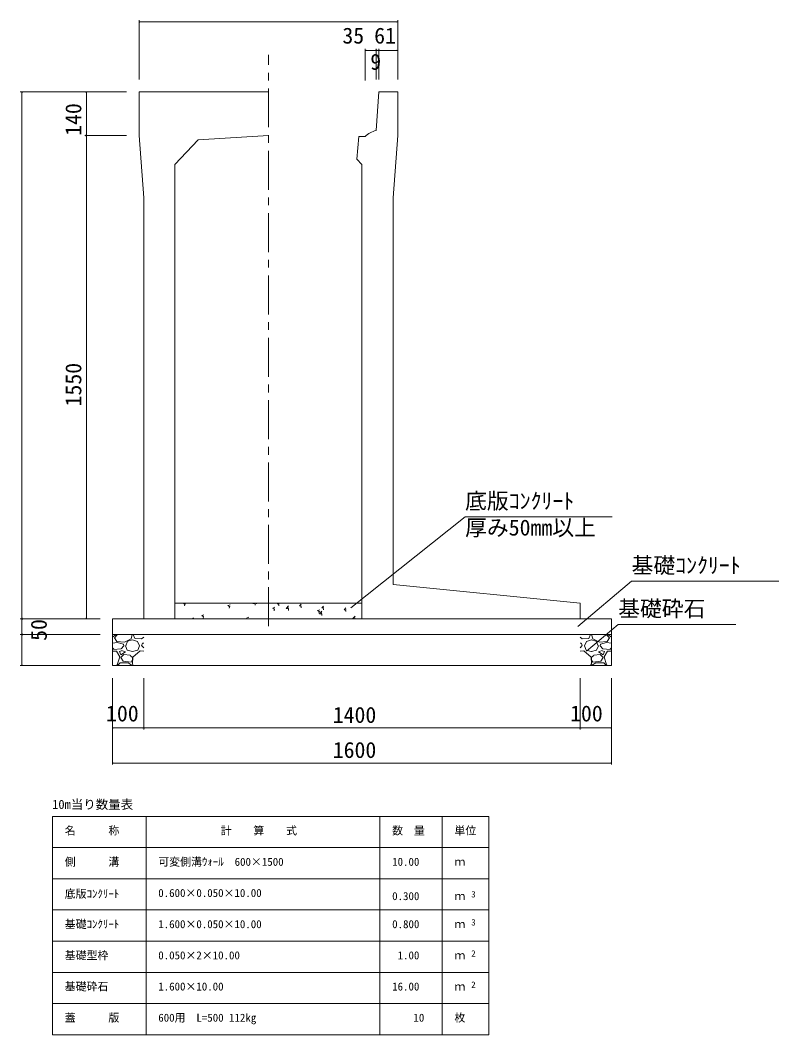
# Model space of a CAD drawing. Units: millimetres on the paper, scale 1:20. Extents: x 0 to 841, y 0 to 594.
# Drawn here: x 437.4 to 559.1, y 179.5 to 342.2 of the extents above; entities that cross this region are included whole.
import ezdxf
from ezdxf.enums import TextEntityAlignment as Align

# ---------------------------------------------------------------- set-up
doc = ezdxf.new("R2010")
doc.units = ezdxf.units.MM
doc.linetypes.add('USER2', pattern=[10, 6.25, -1.25, 1.25, -1.25])
for name, color, linetype, lineweight in [('D-STR-DIM（寸法）', 7, 'Continuous', 18), ('D-STR-HTXT（旗揚げ）', 4, 'Continuous', 18), ('D-STR-STRn（構造物）', 5, 'Continuous', 18), ('D-STR（構造物外形線）', 1, 'Continuous', 18)]:
    doc.layers.add(name, color=color, linetype=linetype, lineweight=lineweight)
doc.layers.add('D-STR-TXT（文字）', color=7, linetype='Continuous')
doc.styles.add('ＭＳ ゴシック', font='')
doc.styles.get('ＭＳ ゴシック').set_extended_font_data('MS Gothic')

msp = doc.modelspace()

# ---------------------------------------------------------------- linework, layer by layer
at = {"layer": 'D-STR-DIM（寸法）'}
for p, q in [((456.459, 332.698), (456.459, 342.187)), ((456.459, 341.937), (456.609, 341.962)), ((456.459, 341.937), (456.479, 341.937)), ((456.609, 341.912), (456.459, 341.937)), ((456.479, 341.937), (497.939, 341.937)), ((497.809, 341.962), (497.959, 341.937)), ((497.959, 341.937), (497.809, 341.912)), ((497.959, 341.937), (497.939, 341.937)), ((497.959, 332.698), (497.959, 342.187)), ((492.719, 332.534), (492.719, 337.604)), ((492.719, 337.354), (492.869, 337.379)), ((492.719, 337.354), (492.739, 337.354)), ((492.869, 337.329), (492.719, 337.354)), ((492.739, 337.354), (494.449, 337.354)), ((494.319, 337.379), (494.469, 337.354)), ((494.469, 337.354), (494.319, 337.329)), ((494.469, 337.354), (494.449, 337.354)), ((494.469, 332.666), (494.469, 337.604)), ((494.469, 332.666), (494.469, 337.604)), ((494.469, 337.354), (494.619, 337.379)), ((494.469, 337.354), (494.489, 337.354)), ((494.619, 337.329), (494.469, 337.354)), ((494.889, 337.354), (494.489, 337.354)), ((494.759, 337.379), (494.909, 337.354)), ((494.909, 337.354), (494.759, 337.329)), ((494.909, 337.354), (494.889, 337.354)), ((494.909, 332.698), (494.909, 337.604)), ((494.909, 332.698), (494.909, 337.604)), ((494.909, 337.354), (495.059, 337.379)), ((494.909, 337.354), (494.929, 337.354)), ((495.059, 337.329), (494.909, 337.354)), ((494.929, 337.354), (497.939, 337.354)), ((497.809, 337.379), (497.959, 337.354)), ((497.959, 337.354), (497.809, 337.329)), ((497.959, 337.354), (497.939, 337.354)), ((497.959, 332.698), (497.959, 337.604)), ((454.459, 330.698), (437.413, 330.698)), ((437.638, 330.548), (437.663, 330.698)), ((437.663, 330.698), (437.663, 330.678)), ((437.663, 330.698), (437.688, 330.548)), ((437.663, 330.678), (437.663, 246.218)), ((454.459, 330.698), (447.773, 330.698)), ((447.998, 330.548), (448.023, 330.698)), ((448.023, 330.698), (448.023, 330.678)), ((448.023, 330.698), (448.048, 330.548)), ((448.023, 330.678), (448.023, 323.718)), ((448.023, 323.698), (447.998, 323.848)), ((448.048, 323.848), (448.023, 323.698)), ((454.459, 323.698), (447.773, 323.698)), ((454.459, 323.698), (447.773, 323.698)), ((447.998, 323.548), (448.023, 323.698)), ((448.023, 323.698), (448.023, 323.718)), ((448.023, 323.698), (448.023, 323.678)), ((448.023, 323.698), (448.048, 323.548)), ((448.023, 323.678), (448.023, 246.218)), ((450.209, 246.198), (437.413, 246.198)), ((450.209, 246.198), (437.413, 246.198)), ((437.663, 246.198), (437.638, 246.348)), ((437.638, 246.048), (437.663, 246.198)), ((437.688, 246.348), (437.663, 246.198)), ((437.663, 246.198), (437.663, 246.218)), ((437.663, 246.198), (437.663, 246.178)), ((437.663, 246.198), (437.688, 246.048)), ((437.663, 246.178), (437.663, 243.718)), ((450.209, 246.198), (447.773, 246.198)), ((448.023, 246.198), (447.998, 246.348)), ((448.048, 246.348), (448.023, 246.198)), ((448.023, 246.198), (448.023, 246.218)), ((450.209, 243.698), (437.413, 243.698)), ((450.209, 243.698), (437.413, 243.698)), ((437.663, 243.698), (437.638, 243.848)), ((437.638, 243.548), (437.663, 243.698)), ((437.688, 243.848), (437.663, 243.698)), ((437.663, 243.698), (437.663, 243.718)), ((437.663, 243.698), (437.663, 243.678)), ((437.663, 243.698), (437.688, 243.548)), ((437.663, 243.678), (437.663, 238.718)), ((450.209, 238.698), (437.413, 238.698)), ((437.663, 238.698), (437.638, 238.848)), ((437.688, 238.848), (437.663, 238.698)), ((437.663, 238.698), (437.663, 238.718)), ((452.209, 236.698), (452.209, 222.825)), ((452.209, 236.698), (452.209, 228.448)), ((457.209, 236.698), (457.209, 228.448)), ((457.209, 236.698), (457.209, 228.448)), ((527.209, 236.698), (527.209, 228.448)), ((527.209, 236.698), (527.209, 228.448)), ((532.209, 236.698), (532.209, 228.448)), ((532.209, 236.698), (532.209, 222.825)), ((452.209, 228.698), (452.359, 228.723)), ((452.209, 228.698), (452.229, 228.698)), ((452.359, 228.673), (452.209, 228.698)), ((452.229, 228.698), (457.189, 228.698)), ((457.059, 228.723), (457.209, 228.698)), ((457.209, 228.698), (457.059, 228.673)), ((457.209, 228.698), (457.189, 228.698)), ((457.209, 228.698), (457.359, 228.723)), ((457.209, 228.698), (457.229, 228.698)), ((457.359, 228.673), (457.209, 228.698)), ((457.229, 228.698), (527.189, 228.698)), ((527.059, 228.723), (527.209, 228.698)), ((527.209, 228.698), (527.059, 228.673)), ((527.209, 228.698), (527.189, 228.698)), ((527.209, 228.698), (527.359, 228.723)), ((527.209, 228.698), (527.229, 228.698)), ((527.359, 228.673), (527.209, 228.698)), ((527.229, 228.698), (532.189, 228.698)), ((532.059, 228.723), (532.209, 228.698)), ((532.209, 228.698), (532.059, 228.673)), ((532.209, 228.698), (532.189, 228.698)), ((452.209, 223.075), (452.359, 223.1)), ((452.209, 223.075), (452.229, 223.075)), ((452.359, 223.05), (452.209, 223.075)), ((452.229, 223.075), (532.189, 223.075)), ((532.059, 223.1), (532.209, 223.075)), ((532.209, 223.075), (532.059, 223.05)), ((532.209, 223.075), (532.189, 223.075))]:
    msp.add_line(p, q, dxfattribs=at)
at = {"layer": 'D-STR-DIM（寸法）', "linetype": 'USER2'}
msp.add_line((477.209, 245.021), (477.209, 336.645), dxfattribs=at)
at = {"layer": 'D-STR-HTXT（旗揚げ）'}
for p, q in [((490.403, 247.963), (508.753, 262.558)), ((532.352, 262.558), (508.753, 262.558)), ((526.81, 244.967), (535.456, 252.231)), ((559.054, 252.231), (535.456, 252.231)), ((528.222, 241.038), (533.305, 245.3)), ((552.169, 245.3), (533.305, 245.3)), ((442.582, 214.51), (512.582, 214.51)), ((442.582, 179.51), (442.582, 214.51)), ((457.582, 179.51), (457.582, 214.51)), ((495.082, 179.51), (495.082, 214.51)), ((505.082, 198.51), (505.082, 214.51)), ((505.082, 179.51), (505.082, 214.51)), ((512.582, 179.51), (512.582, 214.51)), ((442.582, 209.51), (512.582, 209.51)), ((442.582, 204.51), (512.582, 204.51)), ((442.582, 199.51), (512.582, 199.51)), ((442.582, 194.51), (512.582, 194.51)), ((442.582, 189.51), (512.582, 189.51)), ((442.582, 184.51), (512.582, 184.51)), ((442.582, 179.51), (512.582, 179.51))]:
    msp.add_line(p, q, dxfattribs=at)
at = {"layer": 'D-STR-STRn（構造物）', "color": 7}
for p, q in [((462.209, 248.698), (492.209, 248.698)), ((463.581, 248.698), (463.776, 248.567)), ((463.735, 248.29), (463.837, 248.592)), ((470.713, 248.334), (471.063, 248.468)), ((470.713, 248.334), (470.961, 248.166)), ((470.921, 247.889), (471.022, 248.192)), ((474.704, 248.683), (474.719, 248.698)), ((474.704, 248.683), (475.149, 248.614)), ((475.106, 248.392), (475.07, 248.698)), ((475.282, 248.607), (475.265, 248.698)), ((477.898, 247.934), (478.248, 248.068)), ((477.898, 247.934), (478.147, 247.766)), ((478.107, 247.489), (478.208, 247.791)), ((478.609, 248.597), (478.694, 248.698)), ((478.609, 248.597), (478.908, 248.571)), ((478.868, 248.293), (478.811, 248.607)), ((480.04, 247.856), (480.43, 248.261)), ((480.04, 247.856), (480.485, 247.787)), ((480.442, 247.564), (480.387, 248.039)), ((482.195, 248.283), (482.437, 248.571)), ((482.195, 248.284), (482.494, 248.257)), ((482.455, 247.979), (482.397, 248.293)), ((485.084, 247.533), (485.434, 247.668)), ((485.084, 247.533), (485.333, 247.365)), ((485.292, 247.089), (485.394, 247.391)), ((485.377, 247.028), (485.766, 247.434)), ((485.782, 247.97), (486.023, 248.257)), ((485.782, 247.97), (486.081, 247.944)), ((486.041, 247.666), (485.983, 247.979)), ((489.368, 247.656), (489.609, 247.943)), ((489.368, 247.656), (489.667, 247.63)), ((489.627, 247.352), (489.569, 247.665)), ((465.047, 246.198), (465.199, 246.379)), ((466.512, 246.721), (466.862, 246.856)), ((466.512, 246.721), (466.76, 246.554)), ((466.72, 246.277), (466.821, 246.579)), ((473.697, 246.321), (474.047, 246.455)), ((473.697, 246.321), (473.879, 246.198)), ((485.377, 247.028), (485.821, 246.959)), ((485.778, 246.737), (485.723, 247.212)), ((490.713, 246.2), (491.102, 246.606)), ((490.713, 246.201), (490.728, 246.198)), ((491.081, 246.198), (491.059, 246.384))]:
    msp.add_line(p, q, dxfattribs=at)
at = {"layer": 'D-STR-STRn（構造物）'}
for p, q in [((452.209, 246.198), (452.209, 238.698)), ((452.209, 246.198), (532.209, 246.198)), ((532.209, 246.198), (532.209, 238.698)), ((452.209, 243.698), (532.209, 243.698)), ((452.209, 243.263), (452.772, 243.698)), ((452.973, 242.39), (452.209, 242.31)), ((452.518, 243.146), (453.015, 243.698)), ((452.878, 242.543), (452.528, 243.143)), ((454.115, 242.456), (452.865, 242.556)), ((453.966, 242.149), (452.966, 242.399)), ((455.171, 242.992), (454.121, 242.442)), ((454.317, 241.896), (454.617, 242.596)), ((454.619, 242.596), (455.419, 242.846)), ((455.37, 243.696), (455.17, 242.996)), ((455.416, 242.846), (456.216, 242.546)), ((455.54, 243.698), (455.81, 243.058)), ((455.815, 243.043), (456.865, 242.993)), ((456.219, 242.544), (456.519, 241.894)), ((456.868, 243), (457.209, 243.263)), ((527.551, 243), (527.209, 243.263)), ((528.604, 243.043), (527.554, 242.993)), ((528.2, 242.544), (527.9, 241.894)), ((529.003, 242.846), (528.203, 242.546)), ((528.879, 243.698), (528.609, 243.058)), ((529.8, 242.596), (529, 242.846)), ((529.049, 243.696), (529.249, 242.996)), ((529.248, 242.992), (530.298, 242.442)), ((530.102, 241.896), (529.802, 242.596)), ((530.304, 242.456), (531.554, 242.556)), ((530.453, 242.149), (531.453, 242.399)), ((531.901, 243.146), (531.404, 243.698)), ((531.446, 242.39), (532.209, 242.31)), ((531.541, 242.543), (531.891, 243.143)), ((532.209, 243.263), (531.647, 243.698)), ((452.417, 241.312), (452.209, 241.538)), ((452.82, 240.991), (452.209, 241.042)), ((453.565, 241.399), (452.415, 241.299)), ((453.379, 240.099), (452.829, 240.999)), ((453.316, 240.946), (453.516, 240.446)), ((453.668, 241.094), (453.318, 240.944)), ((453.516, 240.447), (454.266, 240.897)), ((454.018, 241.896), (453.568, 241.396)), ((454.27, 240.897), (453.67, 241.097)), ((454.019, 241.893), (453.969, 242.143)), ((454.264, 241.897), (454.564, 241.197)), ((454.564, 241.192), (455.414, 240.942)), ((455.421, 240.943), (456.271, 241.193)), ((456.619, 241.096), (455.469, 240.046)), ((456.267, 241.198), (456.517, 241.898)), ((457.209, 241.042), (456.62, 241.091)), ((456.867, 241.897), (457.017, 242.297)), ((457.209, 241.538), (456.867, 241.912)), ((457.209, 242.31), (457.023, 242.29)), ((527.209, 242.31), (527.396, 242.29)), ((527.209, 241.538), (527.552, 241.912)), ((527.209, 241.042), (527.799, 241.091)), ((527.552, 241.897), (527.402, 242.297)), ((527.8, 241.096), (528.95, 240.046)), ((528.152, 241.198), (527.902, 241.898)), ((528.998, 240.943), (528.148, 241.193)), ((529.855, 241.192), (529.005, 240.942)), ((530.155, 241.897), (529.855, 241.197)), ((530.149, 240.897), (530.749, 241.097)), ((530.903, 240.447), (530.153, 240.897)), ((530.4, 241.893), (530.45, 242.143)), ((530.401, 241.896), (530.851, 241.396)), ((530.751, 241.094), (531.101, 240.944)), ((530.854, 241.399), (532.004, 241.299)), ((531.103, 240.946), (530.903, 240.446)), ((531.04, 240.099), (531.59, 240.999)), ((531.599, 240.991), (532.209, 241.042)), ((532.002, 241.312), (532.209, 241.538)), ((452.969, 238.844), (453.369, 240.094)), ((453.015, 238.698), (453.418, 239.146)), ((453.418, 239.146), (454.718, 239.146)), ((453.517, 239.998), (453.917, 239.398)), ((454.018, 240.496), (453.518, 239.996)), ((453.92, 239.394), (455.17, 239.244)), ((455.024, 240.349), (454.024, 240.499)), ((454.717, 239.157), (455.367, 238.707)), ((455.429, 239.986), (455.029, 240.336)), ((455.17, 239.247), (455.42, 239.697)), ((455.466, 240.048), (455.416, 238.998)), ((455.418, 239.696), (455.418, 239.996)), ((528.953, 240.048), (529.003, 238.998)), ((528.99, 239.986), (529.39, 240.336)), ((529.249, 239.247), (528.999, 239.697)), ((529.001, 239.696), (529.001, 239.996)), ((529.702, 239.157), (529.052, 238.707)), ((530.499, 239.394), (529.249, 239.244)), ((529.395, 240.349), (530.395, 240.499)), ((531.001, 239.146), (529.701, 239.146)), ((530.401, 240.496), (530.901, 239.996)), ((530.902, 239.998), (530.502, 239.398)), ((531.404, 238.698), (531.001, 239.146)), ((531.45, 238.844), (531.05, 240.094)), ((452.209, 238.698), (485.709, 238.698)), ((452.209, 238.698), (532.209, 238.698)), ((452.772, 238.698), (452.968, 238.85)), ((455.41, 239.008), (455.54, 238.698)), ((529.009, 239.008), (528.879, 238.698)), ((531.646, 238.698), (531.451, 238.85))]:
    msp.add_line(p, q, dxfattribs=at)
at = {"layer": 'D-STR（構造物外形線）'}
for p, q in [((456.459, 323.698), (456.459, 330.698)), ((456.459, 330.698), (477.209, 330.698)), ((494.909, 330.698), (494.469, 324.535)), ((494.909, 330.698), (497.959, 330.698)), ((497.959, 323.698), (497.959, 330.698)), ((456.459, 323.698), (457.209, 313.698)), ((462.209, 319.048), (465.953, 323.023)), ((465.953, 323.023), (477.209, 323.698)), ((491.719, 323.548), (491.413, 319.894)), ((491.719, 323.548), (492.719, 323.548)), ((497.209, 313.698), (497.959, 323.698)), ((462.209, 246.198), (462.209, 319.048)), ((491.413, 319.894), (492.209, 319.048)), ((492.209, 246.198), (492.209, 319.048)), ((457.209, 246.198), (457.209, 313.698)), ((497.209, 251.698), (497.209, 313.698)), ((497.209, 251.698), (527.209, 248.698)), ((527.209, 246.198), (527.209, 248.698)), ((457.209, 246.198), (462.209, 246.198)), ((492.209, 246.198), (497.209, 246.198)), ((492.209, 246.198), (527.209, 246.198))]:
    msp.add_line(p, q, dxfattribs=at)
msp.add_arc((495.497, 320.669), 4, 104.89309, 133.9699, dxfattribs=at)

# ---------------------------------------------------------------- texts
at = {"layer": 'D-STR-DIM（寸法）', "style": 'ＭＳ ゴシック'}
for s, p in [('35', (489.072, 337.679)), ('61', (494.17, 337.679)), ('9', (493.549, 333.483)), ('100', (451.165, 228.977)), ('1400', (487.528, 228.748)), ('100', (525.593, 228.977)), ('1600', (487.528, 223.125))]:
    msp.add_text(s, height=2.566, dxfattribs=at).set_placement(p, align=Align.BOTTOM_LEFT)
for s, p in [('140', (447.973, 323.654)), ('1550', (447.973, 280.267)), ('50', (442.431, 242.665))]:
    msp.add_text(s, height=2.566, rotation=90, dxfattribs=at).set_placement(p, align=Align.BOTTOM_LEFT)
at = {"layer": 'D-STR-TXT（文字）', "style": 'ＭＳ ゴシック'}
for s, height, p in [('底版ｺﾝｸﾘｰﾄ', 2.566, (508.753, 263.058)), ('厚み50mm以上', 2.566, (508.753, 258.787)), ('基礎ｺﾝｸﾘｰﾄ', 2.566, (535.456, 252.731)), ('基礎砕石', 2.566, (533.305, 245.8)), ('10m当り数量表', 1.466, (442.527, 215.273)), ('名\u3000\u3000\u3000称', 1.283, (444.543, 211.212)), ('計\u3000\u3000算\u3000\u3000式', 1.283, (469.547, 211.212)), ('数\u3000量', 1.283, (497.043, 211.212)), ('単位', 1.283, (507.043, 211.212)), ('側\u3000\u3000\u3000溝', 1.283, (444.543, 206.212)), ('可変側溝ｳｫｰﾙ\u3000600×1500', 1.283, (459.543, 206.212)), ('10.00', 1.283, (497.057, 206.212)), ('ｍ', 1.283, (507.043, 206.212)), ('底版ｺﾝｸﾘｰﾄ', 1.283, (444.543, 201.079)), ('0.600×0.050×10.00', 1.283, (459.543, 201.212)), ('0.300', 1.283, (497.057, 200.712)), ('ｍ', 1.283, (507.043, 200.712)), ('3', 1.026, (509.745, 201.214)), ('基礎ｺﾝｸﾘｰﾄ', 1.283, (444.543, 196.212)), ('1.600×0.050×10.00', 1.283, (459.543, 196.212)), ('0.800', 1.283, (497.057, 196.212)), ('ｍ', 1.283, (507.043, 196.212)), ('3', 1.026, (509.745, 196.714)), ('基礎型枠', 1.283, (444.543, 191.212)), ('0.050×2×10.00', 1.283, (459.543, 191.212)), (' 1.00', 1.283, (497.057, 191.212)), ('ｍ', 1.283, (507.043, 191.212)), ('2', 1.026, (509.745, 191.714)), ('基礎砕石', 1.283, (444.543, 186.212)), ('1.600×10.00', 1.283, (459.543, 186.212)), ('16.00', 1.283, (497.057, 186.212)), ('ｍ', 1.283, (507.043, 186.212)), ('2', 1.026, (509.745, 186.714)), ('蓋\u3000\u3000\u3000版', 1.283, (444.543, 181.212)), ('600用\u3000L=500 112kg', 1.283, (459.543, 181.212)), ('10', 1.283, (500.468, 181.212)), ('枚', 1.283, (507.043, 181.212))]:
    msp.add_text(s, height=height, dxfattribs=at).set_placement(p, align=Align.BOTTOM_LEFT)

doc.saveas('drawing.dxf')
